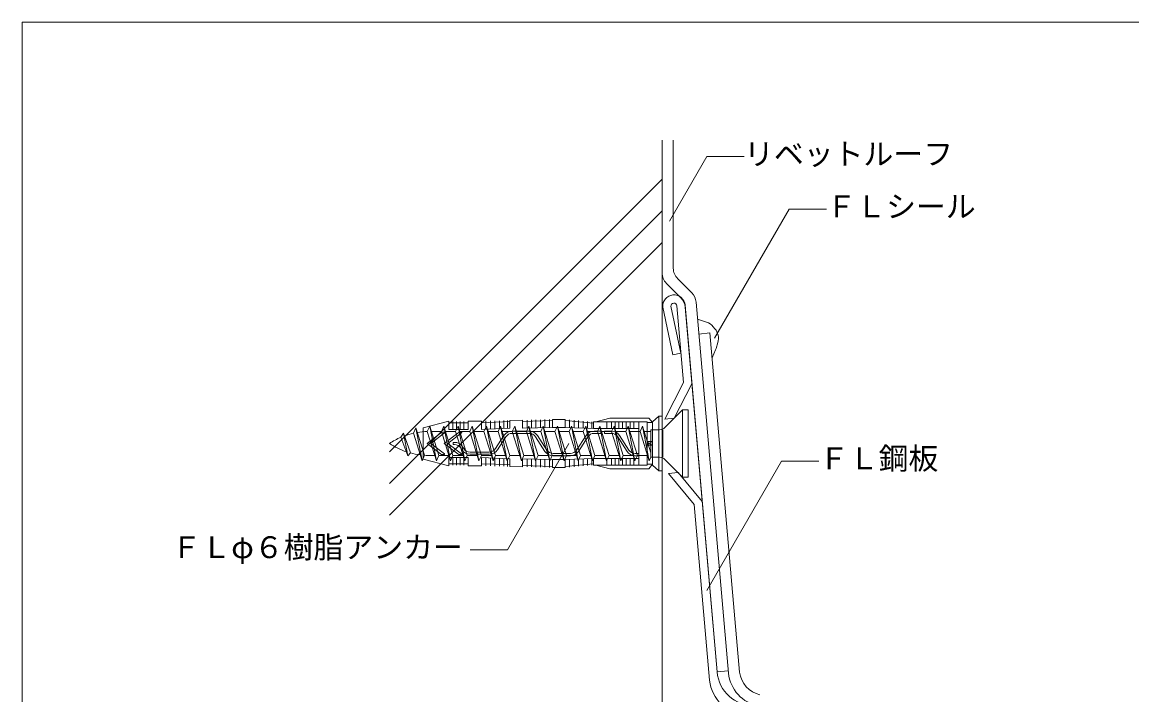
# Model space of a CAD drawing. Units: millimetres on the paper. Extents: x -135 to 135, y -94 to 92.
# Drawn here: x -135 to 13.7, y 1.9 to 92 of the extents above; entities that cross this region are included whole.
import ezdxf
from ezdxf.enums import TextEntityAlignment as Align

# ---------------------------------------------------------------- set-up
doc = ezdxf.new("R2010")
doc.units = ezdxf.units.MM
for name, color, linetype, lineweight in [('1-2_ハッチング', 4, 'Continuous', 9), ('1-4_リベットルーフ', 6, 'Continuous', 18), ('1-5_ＦＬ鋼板・ディスク', 5, 'Continuous', 18), ('1-6_アンカー類', 4, 'Continuous', 9), ('1-A_元図・躯体', 7, 'Continuous', 18), ('1-C_アンカー類②', 4, 'Continuous', 9), ('E-E', 7, 'Continuous', 18), ('F-F', 7, 'Continuous', 18)]:
    doc.layers.add(name, color=color, linetype=linetype, lineweight=lineweight)
doc.styles.add('ＭＳ ゴシック', font='')
doc.styles.get('ＭＳ ゴシック').set_extended_font_data('MS Gothic')

msp = doc.modelspace()

# ---------------------------------------------------------------- linework, layer by layer
at = {"layer": '1-2_ハッチング'}
for p, q in [((-43.324, 51.828), (-44.511, 52.216)), ((-42.186, 50.942), (-42.415, 51.214)), ((-42.028, 48.31), (-41.798, 49.09)), ((-42.104, 48.097), (-42.552, 47.036))]:
    msp.add_line(p, q, dxfattribs=at)
for centre, start, end in [((-43.946, 49.927), 40.077, 71.896), ((-43.717, 49.654), 343.592, 40.077), ((-43.946, 48.876), 337.097, 343.592)]:
    msp.add_arc(centre, 2, start, end, dxfattribs=at)
at = {"layer": '1-4_リベットルーフ'}
for p, q in [((-49.258, 76.22), (-49.258, 58.429)), ((-47.758, 76.22), (-47.758, 59.05)), ((-46.737, 55.079), (-48.672, 57.014)), ((-47.172, 57.636), (-45.29, 55.754)), ((-46.158, 53.839), (-41.883, 4.973)), ((-44.712, 54.514), (-40.364, 4.813)), ((-44.336, 50.217), (-42.846, 50.391)), ((-38.87, 4.956), (-42.846, 50.391)), ((-40.389, 5.104), (-41.883, 4.973))]:
    msp.add_line(p, q, dxfattribs=at)
for centre, radius, start, end in [((-47.258, 58.429), 2, 180, 225), ((-45.758, 59.05), 2, 180, 225), ((-48.151, 53.665), 2, 5, 45), ((-46.704, 54.34), 2, 5, 45), ((-35.39, 5.326), 5, 185.888, 259.546), ((-35.39, 5.326), 3.5, 186.062, 257.497)]:
    msp.add_arc(centre, radius, start, end, dxfattribs=at)
at = {"layer": '1-5_ＦＬ鋼板・ディスク'}
for p, q in [((-49.17, 53.842), (-47.807, 47.436)), ((-48.076, 53.983), (-46.731, 47.665)), ((-46.38, 43.742), (-47.278, 54.007)), ((-41.883, 4.973), (-46.182, 54.103)), ((-46.731, 47.665), (-47.807, 47.436)), ((-48.915, 38.834), (-46.38, 43.742)), ((-47.65, 38.945), (-45.258, 43.545)), ((-47.65, 38.945), (-48.915, 38.834)), ((-47.127, 31.679), (-48.392, 31.568)), ((-48.392, 31.568), (-44.951, 27.412)), ((-47.127, 31.679), (-43.881, 27.802)), ((-42.891, 3.873), (-44.951, 27.412))]:
    msp.add_line(p, q, dxfattribs=at)
for centre, radius, start, end in [((-47.676, 53.972), 1.5, 5, 185), ((-47.676, 53.972), 0.4, 5, 185), ((-36.902, 5.409), 5, 185, 270), ((-37.91, 4.309), 5, 185, 270)]:
    msp.add_arc(centre, radius, start, end, dxfattribs=at)
at = {"layer": '1-6_アンカー類'}
for p, q in [((-48.889, 37.706), (-46.522, 40.074)), ((-45.782, 40.074), (-46.522, 40.074)), ((-45.782, 31.074), (-45.782, 40.074)), ((-81.081, 33.99), (-82.253, 37.66)), ((-79.51, 33.244), (-80.402, 37.898)), ((-79.181, 33.975), (-80.402, 37.898)), ((-78.83, 37.172), (-80.175, 37.172)), ((-77.61, 33.244), (-78.502, 37.898)), ((-77.281, 33.975), (-78.502, 37.898)), ((-76.93, 37.172), (-78.276, 37.172)), ((-75.71, 33.244), (-76.602, 37.898)), ((-75.381, 33.975), (-76.602, 37.898)), ((-75.03, 37.172), (-76.376, 37.172)), ((-73.81, 33.244), (-74.702, 37.898)), ((-73.481, 33.975), (-74.702, 37.898)), ((-73.128, 37.172), (-74.476, 37.172)), ((-71.909, 33.241), (-72.8, 37.894)), ((-71.58, 33.972), (-72.8, 37.894)), ((-71.231, 37.172), (-72.576, 37.172)), ((-70.01, 33.244), (-70.902, 37.898)), ((-69.681, 33.975), (-70.902, 37.898)), ((-69.331, 37.172), (-70.676, 37.172)), ((-68.11, 33.244), (-69.002, 37.898)), ((-67.781, 33.975), (-69.002, 37.898)), ((-67.431, 37.172), (-68.776, 37.172)), ((-66.21, 33.244), (-67.102, 37.898)), ((-65.881, 33.975), (-67.102, 37.898)), ((-65.528, 37.172), (-66.876, 37.172)), ((-64.307, 33.244), (-65.199, 37.898)), ((-63.978, 33.975), (-65.199, 37.898)), ((-63.625, 37.172), (-64.973, 37.172)), ((-62.404, 33.244), (-63.296, 37.898)), ((-62.076, 33.975), (-63.296, 37.898)), ((-61.724, 37.172), (-63.07, 37.172)), ((-60.503, 33.241), (-61.395, 37.894)), ((-60.174, 33.972), (-61.395, 37.894)), ((-59.825, 37.172), (-61.17, 37.172)), ((-58.604, 33.244), (-59.496, 37.898)), ((-58.276, 33.975), (-59.496, 37.898)), ((-57.922, 37.172), (-59.27, 37.172)), ((-56.701, 33.244), (-57.593, 37.898)), ((-56.373, 33.975), (-57.593, 37.898)), ((-56.019, 37.172), (-57.367, 37.172)), ((-54.8, 33.241), (-55.692, 37.894)), ((-54.472, 33.972), (-55.692, 37.894)), ((-54.122, 37.172), (-55.467, 37.172)), ((-52.902, 33.244), (-53.793, 37.898)), ((-52.573, 33.975), (-53.793, 37.898)), ((-52.222, 37.172), (-53.567, 37.172)), ((-50.782, 34.325), (-51.893, 37.898)), ((-50.782, 37.172), (-51.667, 37.172)), ((-50.782, 33.734), (-50.782, 37.414)), ((-49.596, 37.414), (-50.782, 37.414)), ((-49.182, 33.734), (-49.182, 37.414)), ((-83.314, 33.928), (-83.897, 36.969)), ((-81.41, 33.258), (-81.081, 33.99)), ((-79.737, 33.975), (-80.708, 33.975)), ((-79.51, 33.244), (-79.181, 33.975)), ((-77.837, 33.975), (-79.181, 33.975)), ((-77.61, 33.244), (-77.281, 33.975)), ((-75.937, 33.975), (-77.281, 33.975)), ((-75.71, 33.244), (-75.381, 33.975)), ((-74.037, 33.975), (-75.381, 33.975)), ((-73.81, 33.244), (-73.481, 33.975)), ((-72.137, 33.975), (-73.481, 33.975)), ((-71.909, 33.241), (-71.58, 33.972)), ((-70.237, 33.975), (-71.581, 33.975)), ((-70.01, 33.244), (-69.681, 33.975)), ((-68.337, 33.975), (-69.681, 33.975)), ((-68.11, 33.244), (-67.781, 33.975)), ((-66.437, 33.975), (-67.781, 33.975)), ((-66.21, 33.244), (-65.881, 33.975)), ((-64.534, 33.975), (-65.881, 33.975)), ((-64.307, 33.244), (-63.978, 33.975)), ((-62.631, 33.975), (-63.978, 33.975)), ((-62.404, 33.244), (-62.076, 33.975)), ((-60.732, 33.975), (-62.076, 33.975)), ((-60.503, 33.241), (-60.174, 33.972)), ((-58.832, 33.975), (-60.174, 33.975)), ((-58.604, 33.244), (-58.276, 33.975)), ((-56.928, 33.975), (-58.276, 33.975)), ((-56.701, 33.244), (-56.373, 33.975)), ((-55.028, 33.975), (-56.373, 33.975)), ((-54.8, 33.241), (-54.472, 33.972)), ((-53.129, 33.975), (-54.472, 33.975)), ((-52.902, 33.244), (-52.573, 33.975)), ((-51.229, 33.975), (-52.573, 33.975)), ((-51.002, 33.244), (-50.782, 33.734)), ((-49.596, 33.734), (-50.782, 33.734)), ((-48.889, 33.44), (-46.522, 31.074))]:
    msp.add_line(p, q, dxfattribs=at)
for points in [[(-45.782, 31.074), (-46.522, 31.074), (-46.522, 40.074)], [(-80.402, 37.898), (-80.73, 37.171), (-79.51, 33.244)], [(-78.502, 37.898), (-78.83, 37.172), (-77.61, 33.244)], [(-76.602, 37.898), (-76.93, 37.172), (-75.71, 33.244)], [(-74.702, 37.898), (-75.03, 37.172), (-73.81, 33.244)], [(-72.8, 37.894), (-73.129, 37.168), (-71.909, 33.241)], [(-70.902, 37.898), (-71.231, 37.172), (-70.01, 33.244)], [(-69.002, 37.898), (-69.331, 37.172), (-68.11, 33.244)], [(-67.102, 37.898), (-67.431, 37.172), (-66.21, 33.244)], [(-65.199, 37.898), (-65.528, 37.172), (-64.307, 33.244)], [(-63.296, 37.898), (-63.625, 37.172), (-62.404, 33.244)], [(-61.395, 37.894), (-61.724, 37.168), (-60.503, 33.241)], [(-59.496, 37.898), (-59.825, 37.172), (-58.604, 33.244)], [(-57.593, 37.898), (-57.922, 37.172), (-56.701, 33.244)], [(-55.692, 37.894), (-56.021, 37.168), (-54.8, 33.241)], [(-53.793, 37.898), (-54.122, 37.172), (-52.902, 33.244)], [(-82.986, 34.298), (-83.897, 36.969), (-84.261, 36.404)], [(-84.261, 36.404), (-83.314, 33.928), (-82.986, 34.298)]]:
    msp.add_lwpolyline(points, dxfattribs=at)
for points in [[(-82.579, 36.938), (-81.41, 33.258), (-82.253, 37.66)], [(-51.002, 33.244), (-51.893, 37.898), (-52.222, 37.172)]]:
    msp.add_lwpolyline(points, close=True, dxfattribs=at)
for centre, radius, start, end in [((-80.542, 27.79), 9.383, 91.153, 99.302), ((-49.596, 38.414), 1, 270, 315), ((-80.542, 27.79), 9.383, 113.352, 123.951), ((-80.542, 27.79), 9.383, 102.558, 110.133), ((-80.542, 43.356), 9.383, 236.049, 251.511), ((-80.542, 43.356), 9.383, 254.901, 263.165), ((-80.542, 43.356), 9.383, 266.704, 268.981), ((-49.596, 32.734), 1, 45, 90)]:
    msp.add_arc(centre, radius, start, end, dxfattribs=at)
at = {"layer": '1-A_元図・躯体'}
for p, q in [((-49.258, 76.22), (-49.258, -27.632)), ((-85.782, 34.457), (-49.258, 70.982)), ((-85.782, 30.215), (-49.258, 66.739)), ((-85.782, 25.972), (-49.258, 62.496))]:
    msp.add_line(p, q, dxfattribs=at)
at = {"layer": '1-C_アンカー類②'}
for p, q in [((-67.958, 37.624), (-67.958, 38.698)), ((-67.358, 37.638), (-67.358, 38.705)), ((-66.758, 37.654), (-66.758, 38.72)), ((-66.158, 37.668), (-66.158, 38.735)), ((-65.558, 37.684), (-65.558, 38.75)), ((-64.958, 37.698), (-64.958, 38.765)), ((-64.358, 37.714), (-64.358, 38.78)), ((-63.958, 38.798), (-62.258, 38.798)), ((-63.958, 37.724), (-63.958, 38.798)), ((-62.258, 37.714), (-62.258, 38.798)), ((-61.658, 37.692), (-61.658, 38.737)), ((-61.058, 37.67), (-61.058, 38.684)), ((-58.158, 38.464), (-56.258, 38.964)), ((-56.258, 38.964), (-51.058, 38.964)), ((-50.558, 38.364), (-51.058, 38.964)), ((-50.558, 38.464), (-49.708, 39.248)), ((-49.708, 39.248), (-49.258, 39.248)), ((-49.708, 31.898), (-49.708, 39.248)), ((-49.258, 31.898), (-49.258, 39.248)), ((-81.258, 37.674), (-77.858, 38.574)), ((-81.258, 33.474), (-81.258, 37.674)), ((-77.858, 37.448), (-77.858, 38.574)), ((-77.858, 38.324), (-75.258, 38.324)), ((-77.858, 37.448), (-75.258, 37.448)), ((-77.308, 37.448), (-77.308, 38.498)), ((-76.808, 37.448), (-76.808, 38.498)), ((-76.308, 37.448), (-76.308, 38.498)), ((-75.808, 37.448), (-75.808, 38.498)), ((-75.258, 38.574), (-73.458, 38.574)), ((-75.258, 37.448), (-75.258, 38.574)), ((-73.458, 37.448), (-73.458, 38.574)), ((-73.458, 38.324), (-69.658, 38.498)), ((-73.458, 37.448), (-69.658, 37.624)), ((-72.858, 37.472), (-72.858, 38.585)), ((-72.258, 37.494), (-72.258, 38.596)), ((-71.658, 37.518), (-71.658, 38.607)), ((-71.058, 37.54), (-71.058, 38.618)), ((-70.458, 37.587), (-70.458, 38.628)), ((-69.958, 37.61), (-69.958, 38.638)), ((-69.362, 37.224), (-67.053, 37.224)), ((-67.958, 38.537), (-63.958, 38.637)), ((-67.958, 37.624), (-63.958, 37.724)), ((-63.958, 37.724), (-62.249, 37.714)), ((-62.258, 38.637), (-58.458, 38.302)), ((-62.258, 37.714), (-58.458, 37.574)), ((-60.458, 37.648), (-60.458, 38.631)), ((-59.858, 37.626), (-59.858, 38.578)), ((-59.258, 37.603), (-59.258, 38.526)), ((-58.658, 37.581), (-58.658, 38.473)), ((-58.458, 38.464), (-51.258, 38.464)), ((-58.458, 37.574), (-58.458, 38.464)), ((-58.458, 37.574), (-52.358, 37.574)), ((-58.362, 37.224), (-57.458, 37.224)), ((-57.458, 36.924), (-57.458, 37.224)), ((-56.958, 37.224), (-56.053, 37.224)), ((-56.958, 36.924), (-56.958, 37.224)), ((-56.658, 37.574), (-56.658, 38.464)), ((-56.058, 37.574), (-56.058, 38.464)), ((-55.558, 37.574), (-55.558, 38.464)), ((-55.058, 37.574), (-55.058, 38.464)), ((-54.558, 37.574), (-54.558, 38.464)), ((-54.058, 37.574), (-54.058, 38.464)), ((-53.558, 37.546), (-53.558, 38.464)), ((-53.058, 37.574), (-53.058, 38.464)), ((-52.358, 32.684), (-52.358, 38.464)), ((-51.258, 32.684), (-51.258, 38.464)), ((-51.258, 38.364), (-50.558, 38.364)), ((-50.558, 32.684), (-50.558, 38.464)), ((-80.758, 35.574), (-78.942, 36.97)), ((-80.258, 35.574), (-78.424, 36.984)), ((-78.455, 37.074), (-78.638, 37.074)), ((-78.458, 35.574), (-76.642, 36.97)), ((-77.958, 35.574), (-76.124, 36.984)), ((-77.258, 35.424), (-77.258, 35.724)), ((-77.258, 35.724), (-77.084, 35.724)), ((-76.155, 37.074), (-76.338, 37.074)), ((-70.455, 36.629), (-71.584, 34.881)), ((-70.203, 36.466), (-71.332, 34.718)), ((-69.362, 36.924), (-67.053, 36.924)), ((-66.213, 36.466), (-64.955, 34.518)), ((-65.961, 36.629), (-64.703, 34.681)), ((-59.455, 36.629), (-60.713, 34.681)), ((-59.203, 36.466), (-60.461, 34.518)), ((-58.362, 36.924), (-57.458, 36.924)), ((-56.958, 36.924), (-56.053, 36.924)), ((-55.213, 36.466), (-53.955, 34.518)), ((-54.961, 36.629), (-53.703, 34.681)), ((-51.258, 35.824), (-51.058, 35.574)), ((-51.258, 35.824), (-50.558, 35.824)), ((-80.758, 35.574), (-78.942, 34.177)), ((-80.258, 35.574), (-78.424, 34.163)), ((-78.458, 35.574), (-76.642, 34.177)), ((-77.958, 35.574), (-76.124, 34.163)), ((-77.258, 35.424), (-77.084, 35.424)), ((-76.244, 34.966), (-76.084, 34.718)), ((-75.992, 35.129), (-75.832, 34.881)), ((-74.992, 34.424), (-72.424, 34.424)), ((-63.862, 34.224), (-61.553, 34.224)), ((-52.862, 34.224), (-52.358, 34.224)), ((-51.258, 35.324), (-51.058, 35.574)), ((-51.258, 35.324), (-50.558, 35.324)), ((-81.258, 33.474), (-77.858, 32.574)), ((-78.455, 34.074), (-78.638, 34.074)), ((-77.858, 33.698), (-75.258, 33.698)), ((-77.858, 32.574), (-77.858, 33.698)), ((-77.858, 32.824), (-75.258, 32.824)), ((-77.308, 32.648), (-77.308, 33.698)), ((-76.808, 32.648), (-76.808, 33.698)), ((-76.155, 34.074), (-76.338, 34.074)), ((-76.308, 32.648), (-76.308, 33.698)), ((-75.808, 32.648), (-75.808, 33.698)), ((-75.258, 32.574), (-75.258, 33.698)), ((-74.992, 34.124), (-72.424, 34.124)), ((-73.458, 33.698), (-69.658, 33.524)), ((-73.458, 32.574), (-73.458, 33.698)), ((-73.458, 32.824), (-69.658, 32.737)), ((-72.858, 32.575), (-72.858, 33.676)), ((-72.258, 32.561), (-72.258, 33.652)), ((-71.658, 32.548), (-71.658, 33.629)), ((-71.058, 32.534), (-71.058, 33.606)), ((-70.458, 32.52), (-70.458, 33.56)), ((-69.958, 32.509), (-69.958, 33.546)), ((-69.658, 32.487), (-69.658, 33.524)), ((-67.958, 32.448), (-67.958, 33.524)), ((-67.958, 33.524), (-63.958, 33.424)), ((-67.358, 32.442), (-67.358, 33.508)), ((-66.758, 32.427), (-66.758, 33.478)), ((-66.158, 32.412), (-66.158, 33.478)), ((-65.558, 32.397), (-65.558, 33.464)), ((-64.958, 32.382), (-64.958, 33.448)), ((-64.358, 32.367), (-64.358, 33.434)), ((-63.958, 33.424), (-62.261, 33.432)), ((-63.958, 32.348), (-63.958, 33.424)), ((-63.862, 33.924), (-61.553, 33.924)), ((-62.261, 33.432), (-58.458, 33.574)), ((-62.258, 32.348), (-62.258, 33.432)), ((-62.258, 32.51), (-58.458, 32.845)), ((-61.658, 32.41), (-61.658, 33.455)), ((-61.058, 32.463), (-61.058, 33.477)), ((-60.458, 32.516), (-60.458, 33.499)), ((-59.858, 32.568), (-59.858, 33.522)), ((-59.258, 32.622), (-59.258, 33.544)), ((-58.658, 32.674), (-58.658, 33.572)), ((-58.458, 32.684), (-58.458, 33.574)), ((-58.458, 33.574), (-52.358, 33.574)), ((-56.658, 32.684), (-56.658, 33.574)), ((-56.058, 32.684), (-56.058, 33.574)), ((-55.558, 32.684), (-55.558, 33.574)), ((-55.058, 32.684), (-55.058, 33.574)), ((-54.558, 32.684), (-54.558, 33.574)), ((-54.058, 32.684), (-54.058, 33.574)), ((-53.558, 32.684), (-53.558, 33.574)), ((-53.058, 32.684), (-53.058, 33.574)), ((-52.862, 33.924), (-52.358, 33.924)), ((-51.258, 32.784), (-50.558, 32.784)), ((-51.058, 32.184), (-50.558, 32.784)), ((-75.258, 32.574), (-73.458, 32.574)), ((-69.658, 32.487), (-67.958, 32.448)), ((-67.958, 32.61), (-63.958, 32.51)), ((-63.958, 32.348), (-62.258, 32.348)), ((-58.458, 32.684), (-51.258, 32.684)), ((-56.258, 32.184), (-58.158, 32.684)), ((-56.258, 32.184), (-51.058, 32.184)), ((-50.558, 32.684), (-49.708, 31.898)), ((-49.708, 31.898), (-49.258, 31.898))]:
    msp.add_line(p, q, dxfattribs=at)
for points in [[(-69.658, 37.624), (-69.658, 38.66), (-67.958, 38.698)], [(-50.558, 35.324), (-51.058, 35.574), (-50.558, 35.824)]]:
    msp.add_lwpolyline(points, dxfattribs=at)
for centre, radius, start, end in [((-69.362, 35.924), 1.3, 90, 147.142), ((-67.053, 35.924), 1.3, 32.858, 90), ((-58.362, 35.924), 1.3, 90, 147.142), ((-56.053, 35.924), 1.3, 32.858, 90), ((-78.638, 36.574), 0.5, 90, 127.569), ((-78.455, 37.024), 0.05, 307.569, 90), ((-77.084, 34.424), 1.3, 32.858, 90), ((-76.338, 36.574), 0.5, 90, 127.569), ((-76.155, 37.024), 0.05, 307.569, 90), ((-69.362, 35.924), 1, 90, 147.142), ((-67.053, 35.924), 1, 32.858, 90), ((-58.362, 35.924), 1, 90, 147.142), ((-56.053, 35.924), 1, 32.858, 90), ((-77.084, 34.424), 1, 32.858, 90), ((-74.992, 35.424), 1.3, 212.858, 270), ((-74.992, 35.424), 1, 212.858, 270), ((-72.424, 35.424), 1, 270, 327.142), ((-72.424, 35.424), 1.3, 270, 327.142), ((-63.862, 35.224), 1.3, 212.858, 270), ((-63.862, 35.224), 1, 212.858, 270), ((-61.553, 35.224), 1, 270, 327.142), ((-61.553, 35.224), 1.3, 270, 327.142), ((-52.862, 35.224), 1.3, 212.858, 270), ((-52.862, 35.224), 1, 212.858, 270), ((-78.638, 34.574), 0.5, 232.431, 270), ((-78.455, 34.124), 0.05, 270, 52.431), ((-76.338, 34.574), 0.5, 232.431, 270), ((-76.155, 34.124), 0.05, 270, 52.431)]:
    msp.add_arc(centre, radius, start, end, dxfattribs=at)
at = {"layer": 'E-E'}
for p, q in [((-43.285, 74.006), (-48.285, 65.345)), ((-43.285, 74.006), (-38.285, 74.006)), ((-32.251, 66.976), (-42.251, 49.656)), ((-32.251, 66.976), (-27.251, 66.976)), ((-69.995, 21.332), (-61.77, 35.579)), ((-33.25, 33.217), (-43.25, 15.897)), ((-33.25, 33.217), (-28.25, 33.217)), ((-69.995, 21.332), (-74.995, 21.332))]:
    msp.add_line(p, q, dxfattribs=at)
at = {"layer": 'F-F'}
msp.add_line((-135, 92), (-135, -88), dxfattribs=at)
msp.add_lwpolyline([(-135, 92), (135, 92), (135, -88), (-135, -88)], dxfattribs=at)

# ---------------------------------------------------------------- texts
at = {"layer": 'E-E', "style": 'ＭＳ ゴシック'}
for s, p in [('リベットルーフ', (-38.285, 72.006)), ('ＦＬシール', (-27.251, 64.976)), ('ＦＬ鋼板', (-28.25, 31.217)), ('ＦＬφ６樹脂アンカー', (-114.995, 19.332))]:
    msp.add_text(s, height=2.933, dxfattribs=at).set_placement(p, align=Align.BOTTOM_LEFT)

doc.saveas('drawing.dxf')
